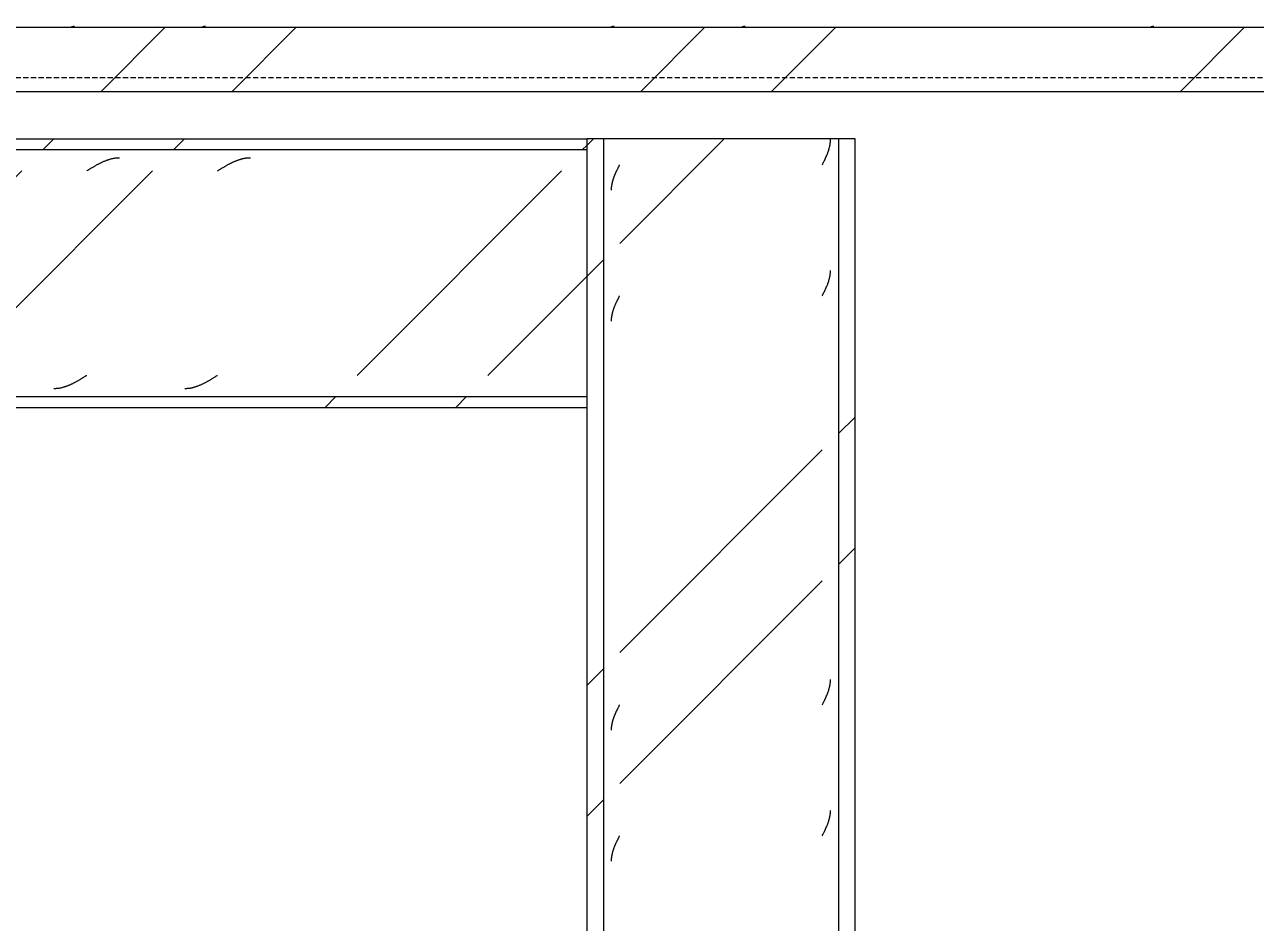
# Model space of a CAD drawing. Header units: centimetres. Extents: x -6111 to 13767, y -285 to 1600.
# Drawn here: x -4830.5 to -4715.8, y 882.6 to 966.2 of the extents above; entities that cross this region are included whole.
import ezdxf

# ---------------------------------------------------------------- set-up
doc = ezdxf.new("R2010")
doc.units = ezdxf.units.CM
doc.linetypes.add('Hidden', pattern=[0.714375, 0.47625, -0.238125])
for name, color, linetype, lineweight in [('A-ANNO-DIMS', 7, 'Continuous', 9), ('A-ANNO-DIMS-100', 7, 'Continuous', 9), ('S-BEAM', 7, 'Continuous', 9), ('S-COLS', 7, 'Continuous', 9)]:
    doc.layers.add(name, color=color, linetype=linetype, lineweight=lineweight)
doc.styles.add('Century Gothic_1', font='GOTHIC.TTF', dxfattribs={"height": 15})
doc.dimstyles.new('FCA_N_Cotas_E100', dxfattribs={"dimscale": 30.48, "dimtxt": 15.662524, "dimasz": 0.492126, "dimexe": 0.656168, "dimexo": 0.656168, "dimgap": 0.032808, "dimtad": 1, "dimlfac": 0.01, "dimrnd": 0.01, "dimzin": 0, "dimdsep": 46, "dimtxsty": 'Century Gothic_1', "dimblk1": 'OBLIQUE', "dimblk2": 'OBLIQUE', "dimsah": 1, "dimcen": 0.09, "dimdle": 0.656168, "dimadec": 3, "dimazin": 2, "dimtfac": 1, "dimtdec": 4, "dimtix": 1, "dimtmove": 0, "dimatfit": 3, "dimfxl": 1, "dimtvp": 1, "dimtolj": 1, "dimtzin": 0, "dimarcsym": 2})
pattern_1 = [(45, (0, 0), (-25.14472, 25.14472), []), (45, (0, 38.1), (-25.14472, 25.14472), [])]

# ---------------------------------------------------------------- blocks, each defined once
blk = doc.blocks.new('FP_3-Elevación Eje 1')
at = {"layer": 'S-COLS', "color": 9, "true_color": 0xc0c0c0}
for p, q in [((-4755.37, 955.43), (-4755.37, 955.46)), ((-4755.59, 954.31), (-4755.58, 954.34)), ((-4755.58, 954.34), (-4755.57, 954.38)), ((-4755.57, 954.38), (-4755.55, 954.42)), ((-4755.55, 954.42), (-4755.54, 954.46)), ((-4755.54, 954.46), (-4755.53, 954.49)), ((-4755.53, 954.49), (-4755.52, 954.53)), ((-4755.52, 954.53), (-4755.51, 954.57)), ((-4755.51, 954.57), (-4755.5, 954.6)), ((-4755.5, 954.6), (-4755.49, 954.64)), ((-4755.49, 954.64), (-4755.48, 954.68)), ((-4755.48, 954.68), (-4755.47, 954.72)), ((-4755.47, 954.72), (-4755.46, 954.75)), ((-4755.46, 954.75), (-4755.45, 954.79)), ((-4755.45, 954.79), (-4755.44, 954.83)), ((-4755.44, 954.83), (-4755.43, 954.87)), ((-4755.43, 954.9), (-4755.42, 954.94)), ((-4755.43, 954.87), (-4755.43, 954.9)), ((-4755.42, 954.94), (-4755.41, 954.98)), ((-4755.41, 955.01), (-4755.4, 955.05)), ((-4755.41, 954.98), (-4755.41, 955.01)), ((-4755.4, 955.09), (-4755.39, 955.13)), ((-4755.4, 955.05), (-4755.4, 955.09)), ((-4755.39, 955.16), (-4755.38, 955.2)), ((-4755.39, 955.13), (-4755.39, 955.16)), ((-4755.38, 955.28), (-4755.37, 955.31)), ((-4755.38, 955.24), (-4755.38, 955.28)), ((-4755.38, 955.2), (-4755.38, 955.24)), ((-4755.37, 955.39), (-4755.37, 955.43)), ((-4755.37, 955.35), (-4755.37, 955.39)), ((-4755.37, 955.31), (-4755.37, 955.35)), ((-4756.12, 953.15), (-4756.1, 953.19)), ((-4756.1, 953.19), (-4756.08, 953.22)), ((-4756.08, 953.22), (-4756.06, 953.26)), ((-4756.06, 953.26), (-4756.04, 953.3)), ((-4756.04, 953.3), (-4756.02, 953.34)), ((-4756.02, 953.34), (-4756.01, 953.37)), ((-4756.01, 953.37), (-4755.99, 953.41)), ((-4755.99, 953.41), (-4755.97, 953.45)), ((-4755.97, 953.45), (-4755.95, 953.49)), ((-4755.95, 953.49), (-4755.93, 953.52)), ((-4755.93, 953.52), (-4755.91, 953.56)), ((-4755.91, 953.56), (-4755.9, 953.6)), ((-4755.9, 953.6), (-4755.88, 953.63)), ((-4755.88, 953.63), (-4755.86, 953.67)), ((-4755.86, 953.67), (-4755.84, 953.71)), ((-4755.84, 953.71), (-4755.83, 953.75)), ((-4755.83, 953.75), (-4755.81, 953.78)), ((-4755.81, 953.78), (-4755.79, 953.82)), ((-4755.79, 953.82), (-4755.77, 953.86)), ((-4755.77, 953.86), (-4755.76, 953.9)), ((-4755.76, 953.9), (-4755.74, 953.93)), ((-4755.74, 953.93), (-4755.73, 953.97)), ((-4755.73, 953.97), (-4755.71, 954.01)), ((-4755.71, 954.01), (-4755.69, 954.04)), ((-4755.69, 954.04), (-4755.68, 954.08)), ((-4755.68, 954.08), (-4755.66, 954.12)), ((-4755.66, 954.12), (-4755.65, 954.16)), ((-4755.65, 954.16), (-4755.63, 954.19)), ((-4755.63, 954.19), (-4755.62, 954.23)), ((-4755.62, 954.23), (-4755.61, 954.27)), ((-4755.61, 954.27), (-4755.59, 954.31)), ((-4756.14, 953.11), (-4756.12, 953.15)), ((-4755.41, 942.83), (-4755.4, 942.86)), ((-4755.4, 942.9), (-4755.39, 942.94)), ((-4755.4, 942.86), (-4755.4, 942.9)), ((-4755.39, 942.97), (-4755.38, 943.01)), ((-4755.39, 942.94), (-4755.39, 942.97)), ((-4755.38, 943.09), (-4755.37, 943.12)), ((-4755.38, 943.05), (-4755.38, 943.09)), ((-4755.38, 943.01), (-4755.38, 943.05)), ((-4755.37, 943.24), (-4755.37, 943.27)), ((-4755.37, 943.2), (-4755.37, 943.24)), ((-4755.37, 943.16), (-4755.37, 943.2)), ((-4755.37, 943.12), (-4755.37, 943.16)), ((-4755.77, 941.67), (-4755.76, 941.71)), ((-4755.76, 941.71), (-4755.74, 941.74)), ((-4755.74, 941.74), (-4755.73, 941.78)), ((-4755.73, 941.78), (-4755.71, 941.82)), ((-4755.71, 941.82), (-4755.69, 941.86)), ((-4755.69, 941.86), (-4755.68, 941.89)), ((-4755.68, 941.89), (-4755.66, 941.93)), ((-4755.66, 941.93), (-4755.65, 941.97)), ((-4755.65, 941.97), (-4755.63, 942)), ((-4755.63, 942), (-4755.62, 942.04)), ((-4755.62, 942.04), (-4755.61, 942.08)), ((-4755.61, 942.08), (-4755.59, 942.12)), ((-4755.59, 942.12), (-4755.58, 942.15)), ((-4755.58, 942.15), (-4755.57, 942.19)), ((-4755.57, 942.19), (-4755.55, 942.23)), ((-4755.55, 942.23), (-4755.54, 942.27)), ((-4755.54, 942.27), (-4755.53, 942.3)), ((-4755.53, 942.3), (-4755.52, 942.34)), ((-4755.52, 942.34), (-4755.51, 942.38)), ((-4755.51, 942.38), (-4755.5, 942.42)), ((-4755.5, 942.42), (-4755.49, 942.45)), ((-4755.49, 942.45), (-4755.48, 942.49)), ((-4755.48, 942.49), (-4755.47, 942.53)), ((-4755.47, 942.53), (-4755.46, 942.56)), ((-4755.46, 942.56), (-4755.45, 942.6)), ((-4755.45, 942.6), (-4755.44, 942.64)), ((-4755.44, 942.64), (-4755.43, 942.68)), ((-4755.43, 942.71), (-4755.42, 942.75)), ((-4755.43, 942.68), (-4755.43, 942.71)), ((-4755.42, 942.75), (-4755.41, 942.79)), ((-4755.41, 942.79), (-4755.41, 942.83)), ((-4756.14, 940.92), (-4756.12, 940.96)), ((-4756.12, 940.96), (-4756.1, 941)), ((-4756.1, 941), (-4756.08, 941.03)), ((-4756.08, 941.03), (-4756.06, 941.07)), ((-4756.06, 941.07), (-4756.04, 941.11)), ((-4756.04, 941.11), (-4756.02, 941.15)), ((-4756.02, 941.15), (-4756.01, 941.18)), ((-4756.01, 941.18), (-4755.99, 941.22)), ((-4755.99, 941.22), (-4755.97, 941.26)), ((-4755.97, 941.26), (-4755.95, 941.3)), ((-4755.95, 941.3), (-4755.93, 941.33)), ((-4755.93, 941.33), (-4755.91, 941.37)), ((-4755.91, 941.37), (-4755.9, 941.41)), ((-4755.9, 941.41), (-4755.88, 941.45)), ((-4755.88, 941.45), (-4755.86, 941.48)), ((-4755.86, 941.48), (-4755.84, 941.52)), ((-4755.84, 941.52), (-4755.83, 941.56)), ((-4755.83, 941.56), (-4755.81, 941.59)), ((-4755.81, 941.59), (-4755.79, 941.63)), ((-4755.79, 941.63), (-4755.77, 941.67)), ((-4755.38, 904.99), (-4755.37, 905.02)), ((-4755.37, 905.14), (-4755.37, 905.17)), ((-4755.37, 905.1), (-4755.37, 905.14)), ((-4755.37, 905.06), (-4755.37, 905.1)), ((-4755.37, 905.02), (-4755.37, 905.06)), ((-4755.66, 903.83), (-4755.65, 903.87)), ((-4755.65, 903.87), (-4755.63, 903.9)), ((-4755.63, 903.9), (-4755.62, 903.94)), ((-4755.62, 903.94), (-4755.61, 903.98)), ((-4755.61, 903.98), (-4755.59, 904.02)), ((-4755.59, 904.02), (-4755.58, 904.05)), ((-4755.58, 904.05), (-4755.57, 904.09)), ((-4755.57, 904.09), (-4755.55, 904.13)), ((-4755.55, 904.13), (-4755.54, 904.17)), ((-4755.54, 904.17), (-4755.53, 904.2)), ((-4755.53, 904.2), (-4755.52, 904.24)), ((-4755.52, 904.24), (-4755.51, 904.28)), ((-4755.51, 904.28), (-4755.5, 904.32)), ((-4755.5, 904.32), (-4755.49, 904.35)), ((-4755.49, 904.35), (-4755.48, 904.39)), ((-4755.48, 904.39), (-4755.47, 904.43)), ((-4755.47, 904.43), (-4755.46, 904.46)), ((-4755.46, 904.46), (-4755.45, 904.5)), ((-4755.45, 904.5), (-4755.44, 904.54)), ((-4755.44, 904.54), (-4755.43, 904.58)), ((-4755.43, 904.61), (-4755.42, 904.65)), ((-4755.43, 904.58), (-4755.43, 904.61)), ((-4755.42, 904.65), (-4755.41, 904.69)), ((-4755.41, 904.73), (-4755.4, 904.76)), ((-4755.41, 904.69), (-4755.41, 904.73)), ((-4755.4, 904.8), (-4755.39, 904.84)), ((-4755.4, 904.76), (-4755.4, 904.8)), ((-4755.39, 904.87), (-4755.38, 904.91)), ((-4755.39, 904.84), (-4755.39, 904.87)), ((-4755.38, 904.95), (-4755.38, 904.99)), ((-4755.38, 904.91), (-4755.38, 904.95)), ((-4756.14, 902.82), (-4756.12, 902.86)), ((-4756.12, 902.86), (-4756.1, 902.9)), ((-4756.1, 902.9), (-4756.08, 902.93)), ((-4756.08, 902.93), (-4756.06, 902.97)), ((-4756.06, 902.97), (-4756.04, 903.01)), ((-4756.04, 903.01), (-4756.02, 903.05)), ((-4756.02, 903.05), (-4756.01, 903.08)), ((-4756.01, 903.08), (-4755.99, 903.12)), ((-4755.99, 903.12), (-4755.97, 903.16)), ((-4755.97, 903.16), (-4755.95, 903.2)), ((-4755.95, 903.2), (-4755.93, 903.23)), ((-4755.93, 903.23), (-4755.91, 903.27)), ((-4755.91, 903.27), (-4755.9, 903.31)), ((-4755.9, 903.31), (-4755.88, 903.35)), ((-4755.88, 903.35), (-4755.86, 903.38)), ((-4755.86, 903.38), (-4755.84, 903.42)), ((-4755.84, 903.42), (-4755.83, 903.46)), ((-4755.83, 903.46), (-4755.81, 903.49)), ((-4755.81, 903.49), (-4755.79, 903.53)), ((-4755.79, 903.53), (-4755.77, 903.57)), ((-4755.77, 903.57), (-4755.76, 903.61)), ((-4755.76, 903.61), (-4755.74, 903.64)), ((-4755.74, 903.64), (-4755.73, 903.68)), ((-4755.73, 903.68), (-4755.71, 903.72)), ((-4755.71, 903.72), (-4755.69, 903.76)), ((-4755.69, 903.76), (-4755.68, 903.79)), ((-4755.68, 903.79), (-4755.66, 903.83)), ((-4755.44, 892.35), (-4755.43, 892.39)), ((-4755.43, 892.42), (-4755.42, 892.46)), ((-4755.43, 892.39), (-4755.43, 892.42)), ((-4755.42, 892.46), (-4755.41, 892.5)), ((-4755.41, 892.54), (-4755.4, 892.57)), ((-4755.41, 892.5), (-4755.41, 892.54)), ((-4755.4, 892.61), (-4755.39, 892.65)), ((-4755.4, 892.57), (-4755.4, 892.61)), ((-4755.39, 892.69), (-4755.38, 892.72)), ((-4755.39, 892.65), (-4755.39, 892.69)), ((-4755.38, 892.8), (-4755.37, 892.83)), ((-4755.38, 892.76), (-4755.38, 892.8)), ((-4755.38, 892.72), (-4755.38, 892.76)), ((-4755.37, 892.95), (-4755.37, 892.98)), ((-4755.37, 892.91), (-4755.37, 892.95)), ((-4755.37, 892.87), (-4755.37, 892.91)), ((-4755.37, 892.83), (-4755.37, 892.87)), ((-4755.86, 891.19), (-4755.84, 891.23)), ((-4755.84, 891.23), (-4755.83, 891.27)), ((-4755.83, 891.27), (-4755.81, 891.3)), ((-4755.81, 891.3), (-4755.79, 891.34)), ((-4755.79, 891.34), (-4755.77, 891.38)), ((-4755.77, 891.38), (-4755.76, 891.42)), ((-4755.76, 891.42), (-4755.74, 891.45)), ((-4755.74, 891.45), (-4755.73, 891.49)), ((-4755.73, 891.49), (-4755.71, 891.53)), ((-4755.71, 891.53), (-4755.69, 891.57)), ((-4755.69, 891.57), (-4755.68, 891.6)), ((-4755.68, 891.6), (-4755.66, 891.64)), ((-4755.66, 891.64), (-4755.65, 891.68)), ((-4755.65, 891.68), (-4755.63, 891.72)), ((-4755.63, 891.72), (-4755.62, 891.75)), ((-4755.62, 891.75), (-4755.61, 891.79)), ((-4755.61, 891.79), (-4755.59, 891.83)), ((-4755.59, 891.83), (-4755.58, 891.86)), ((-4755.58, 891.86), (-4755.57, 891.9)), ((-4755.57, 891.9), (-4755.55, 891.94)), ((-4755.55, 891.94), (-4755.54, 891.98)), ((-4755.54, 891.98), (-4755.53, 892.01)), ((-4755.53, 892.01), (-4755.52, 892.05)), ((-4755.52, 892.05), (-4755.51, 892.09)), ((-4755.51, 892.09), (-4755.5, 892.13)), ((-4755.5, 892.13), (-4755.49, 892.16)), ((-4755.49, 892.16), (-4755.48, 892.2)), ((-4755.48, 892.2), (-4755.47, 892.24)), ((-4755.47, 892.24), (-4755.46, 892.27)), ((-4755.46, 892.27), (-4755.45, 892.31)), ((-4755.45, 892.31), (-4755.44, 892.35)), ((-4756.14, 890.63), (-4756.12, 890.67)), ((-4756.12, 890.67), (-4756.1, 890.71)), ((-4756.1, 890.71), (-4756.08, 890.75)), ((-4756.08, 890.75), (-4756.06, 890.78)), ((-4756.06, 890.78), (-4756.04, 890.82)), ((-4756.04, 890.82), (-4756.02, 890.86)), ((-4756.02, 890.86), (-4756.01, 890.89)), ((-4756.01, 890.89), (-4755.99, 890.93)), ((-4755.99, 890.93), (-4755.97, 890.97)), ((-4755.97, 890.97), (-4755.95, 891.01)), ((-4755.95, 891.01), (-4755.93, 891.04)), ((-4755.93, 891.04), (-4755.91, 891.08)), ((-4755.91, 891.08), (-4755.9, 891.12)), ((-4755.9, 891.12), (-4755.88, 891.16)), ((-4755.88, 891.16), (-4755.86, 891.19))]:
    blk.add_line(p, q, dxfattribs=at)
blk = doc.blocks.new('FP_4-Elevación Eje 1')
at = {"layer": 'S-COLS', "color": 9, "true_color": 0xc0c0c0}
for p, q in [((-4775.53, 951.99), (-4775.52, 952.03)), ((-4775.52, 952.03), (-4775.5, 952.07)), ((-4775.5, 952.07), (-4775.49, 952.11)), ((-4775.49, 952.11), (-4775.47, 952.14)), ((-4775.47, 952.14), (-4775.46, 952.18)), ((-4775.46, 952.18), (-4775.44, 952.22)), ((-4775.44, 952.22), (-4775.43, 952.25)), ((-4775.43, 952.25), (-4775.41, 952.29)), ((-4775.41, 952.29), (-4775.4, 952.33)), ((-4775.4, 952.33), (-4775.38, 952.37)), ((-4775.38, 952.37), (-4775.36, 952.4)), ((-4775.36, 952.4), (-4775.35, 952.44)), ((-4775.35, 952.44), (-4775.33, 952.48)), ((-4775.33, 952.48), (-4775.31, 952.52)), ((-4775.31, 952.52), (-4775.29, 952.55)), ((-4775.29, 952.55), (-4775.28, 952.59)), ((-4775.28, 952.59), (-4775.26, 952.63)), ((-4775.26, 952.63), (-4775.24, 952.66)), ((-4775.24, 952.66), (-4775.22, 952.7)), ((-4775.22, 952.7), (-4775.2, 952.74)), ((-4775.2, 952.74), (-4775.19, 952.78)), ((-4775.19, 952.78), (-4775.17, 952.81)), ((-4775.17, 952.81), (-4775.15, 952.85)), ((-4775.15, 952.85), (-4775.13, 952.89)), ((-4775.13, 952.89), (-4775.11, 952.93)), ((-4775.11, 952.93), (-4775.09, 952.96)), ((-4775.09, 952.96), (-4775.07, 953)), ((-4775.07, 953), (-4775.05, 953.04)), ((-4775.05, 953.04), (-4775.04, 953.07)), ((-4775.04, 953.07), (-4775.02, 953.11)), ((-4775.78, 950.95), (-4775.77, 950.99)), ((-4775.78, 950.91), (-4775.78, 950.95)), ((-4775.78, 950.87), (-4775.78, 950.91)), ((-4775.78, 950.84), (-4775.78, 950.87)), ((-4775.77, 951.06), (-4775.76, 951.1)), ((-4775.77, 951.02), (-4775.77, 951.06)), ((-4775.77, 950.99), (-4775.77, 951.02)), ((-4775.76, 951.14), (-4775.75, 951.17)), ((-4775.76, 951.1), (-4775.76, 951.14)), ((-4775.75, 951.21), (-4775.74, 951.25)), ((-4775.75, 951.17), (-4775.75, 951.21)), ((-4775.74, 951.25), (-4775.73, 951.28)), ((-4775.73, 951.32), (-4775.72, 951.36)), ((-4775.73, 951.28), (-4775.73, 951.32)), ((-4775.72, 951.36), (-4775.71, 951.4)), ((-4775.71, 951.4), (-4775.7, 951.43)), ((-4775.7, 951.43), (-4775.69, 951.47)), ((-4775.69, 951.51), (-4775.68, 951.55)), ((-4775.69, 951.47), (-4775.69, 951.51)), ((-4775.68, 951.55), (-4775.67, 951.58)), ((-4775.67, 951.58), (-4775.66, 951.62)), ((-4775.66, 951.62), (-4775.65, 951.66)), ((-4775.65, 951.66), (-4775.63, 951.69)), ((-4775.63, 951.69), (-4775.62, 951.73)), ((-4775.62, 951.73), (-4775.61, 951.77)), ((-4775.61, 951.77), (-4775.6, 951.81)), ((-4775.6, 951.81), (-4775.59, 951.84)), ((-4775.59, 951.84), (-4775.57, 951.88)), ((-4775.57, 951.88), (-4775.56, 951.92)), ((-4775.56, 951.92), (-4775.55, 951.96)), ((-4775.55, 951.96), (-4775.53, 951.99)), ((-4775.79, 950.76), (-4775.78, 950.8)), ((-4775.78, 950.8), (-4775.78, 950.84)), ((-4775.22, 940.51), (-4775.2, 940.55)), ((-4775.2, 940.55), (-4775.19, 940.59)), ((-4775.19, 940.59), (-4775.17, 940.62)), ((-4775.17, 940.62), (-4775.15, 940.66)), ((-4775.15, 940.66), (-4775.13, 940.7)), ((-4775.13, 940.7), (-4775.11, 940.74)), ((-4775.11, 940.74), (-4775.09, 940.77)), ((-4775.09, 940.77), (-4775.07, 940.81)), ((-4775.07, 940.81), (-4775.05, 940.85)), ((-4775.05, 940.85), (-4775.04, 940.89)), ((-4775.04, 940.89), (-4775.02, 940.92)), ((-4775.67, 939.39), (-4775.66, 939.43)), ((-4775.66, 939.43), (-4775.65, 939.47)), ((-4775.65, 939.47), (-4775.63, 939.51)), ((-4775.63, 939.51), (-4775.62, 939.54)), ((-4775.62, 939.54), (-4775.61, 939.58)), ((-4775.61, 939.58), (-4775.6, 939.62)), ((-4775.6, 939.62), (-4775.59, 939.65)), ((-4775.59, 939.65), (-4775.57, 939.69)), ((-4775.57, 939.69), (-4775.56, 939.73)), ((-4775.56, 939.73), (-4775.55, 939.77)), ((-4775.55, 939.77), (-4775.53, 939.8)), ((-4775.53, 939.8), (-4775.52, 939.84)), ((-4775.52, 939.84), (-4775.5, 939.88)), ((-4775.5, 939.88), (-4775.49, 939.92)), ((-4775.49, 939.92), (-4775.47, 939.95)), ((-4775.47, 939.95), (-4775.46, 939.99)), ((-4775.46, 939.99), (-4775.44, 940.03)), ((-4775.44, 940.03), (-4775.43, 940.06)), ((-4775.43, 940.06), (-4775.41, 940.1)), ((-4775.41, 940.1), (-4775.4, 940.14)), ((-4775.4, 940.14), (-4775.38, 940.18)), ((-4775.38, 940.18), (-4775.36, 940.21)), ((-4775.36, 940.21), (-4775.35, 940.25)), ((-4775.35, 940.25), (-4775.33, 940.29)), ((-4775.33, 940.29), (-4775.31, 940.33)), ((-4775.31, 940.33), (-4775.29, 940.36)), ((-4775.29, 940.36), (-4775.28, 940.4)), ((-4775.28, 940.4), (-4775.26, 940.44)), ((-4775.26, 940.44), (-4775.24, 940.48)), ((-4775.24, 940.48), (-4775.22, 940.51)), ((-4775.79, 938.57), (-4775.78, 938.61)), ((-4775.78, 938.76), (-4775.77, 938.8)), ((-4775.78, 938.72), (-4775.78, 938.76)), ((-4775.78, 938.68), (-4775.78, 938.72)), ((-4775.78, 938.65), (-4775.78, 938.68)), ((-4775.78, 938.61), (-4775.78, 938.65)), ((-4775.77, 938.87), (-4775.76, 938.91)), ((-4775.77, 938.83), (-4775.77, 938.87)), ((-4775.77, 938.8), (-4775.77, 938.83)), ((-4775.76, 938.95), (-4775.75, 938.98)), ((-4775.76, 938.91), (-4775.76, 938.95)), ((-4775.75, 939.02), (-4775.74, 939.06)), ((-4775.75, 938.98), (-4775.75, 939.02)), ((-4775.74, 939.06), (-4775.73, 939.09)), ((-4775.73, 939.13), (-4775.72, 939.17)), ((-4775.73, 939.09), (-4775.73, 939.13)), ((-4775.72, 939.17), (-4775.71, 939.21)), ((-4775.71, 939.21), (-4775.7, 939.24)), ((-4775.7, 939.24), (-4775.69, 939.28)), ((-4775.69, 939.32), (-4775.68, 939.36)), ((-4775.69, 939.28), (-4775.69, 939.32)), ((-4775.68, 939.36), (-4775.67, 939.39)), ((-4775.09, 902.67), (-4775.07, 902.71)), ((-4775.07, 902.71), (-4775.05, 902.75)), ((-4775.05, 902.75), (-4775.04, 902.79)), ((-4775.04, 902.79), (-4775.02, 902.82)), ((-4775.6, 901.52), (-4775.59, 901.55)), ((-4775.59, 901.55), (-4775.57, 901.59)), ((-4775.57, 901.59), (-4775.56, 901.63)), ((-4775.56, 901.63), (-4775.55, 901.67)), ((-4775.55, 901.67), (-4775.53, 901.7)), ((-4775.53, 901.7), (-4775.52, 901.74)), ((-4775.52, 901.74), (-4775.5, 901.78)), ((-4775.5, 901.78), (-4775.49, 901.82)), ((-4775.49, 901.82), (-4775.47, 901.85)), ((-4775.47, 901.85), (-4775.46, 901.89)), ((-4775.46, 901.89), (-4775.44, 901.93)), ((-4775.44, 901.93), (-4775.43, 901.96)), ((-4775.43, 901.96), (-4775.41, 902)), ((-4775.41, 902), (-4775.4, 902.04)), ((-4775.4, 902.04), (-4775.38, 902.08)), ((-4775.38, 902.08), (-4775.36, 902.11)), ((-4775.36, 902.11), (-4775.35, 902.15)), ((-4775.35, 902.15), (-4775.33, 902.19)), ((-4775.33, 902.19), (-4775.31, 902.23)), ((-4775.31, 902.23), (-4775.29, 902.26)), ((-4775.29, 902.26), (-4775.28, 902.3)), ((-4775.28, 902.3), (-4775.26, 902.34)), ((-4775.26, 902.34), (-4775.24, 902.38)), ((-4775.24, 902.38), (-4775.22, 902.41)), ((-4775.22, 902.41), (-4775.2, 902.45)), ((-4775.2, 902.45), (-4775.19, 902.49)), ((-4775.19, 902.49), (-4775.17, 902.52)), ((-4775.17, 902.52), (-4775.15, 902.56)), ((-4775.15, 902.56), (-4775.13, 902.6)), ((-4775.13, 902.6), (-4775.11, 902.64)), ((-4775.11, 902.64), (-4775.09, 902.67)), ((-4775.79, 900.47), (-4775.78, 900.51)), ((-4775.78, 900.66), (-4775.77, 900.7)), ((-4775.78, 900.62), (-4775.78, 900.66)), ((-4775.78, 900.58), (-4775.78, 900.62)), ((-4775.78, 900.55), (-4775.78, 900.58)), ((-4775.78, 900.51), (-4775.78, 900.55)), ((-4775.77, 900.77), (-4775.76, 900.81)), ((-4775.77, 900.73), (-4775.77, 900.77)), ((-4775.77, 900.7), (-4775.77, 900.73)), ((-4775.76, 900.85), (-4775.75, 900.88)), ((-4775.76, 900.81), (-4775.76, 900.85)), ((-4775.75, 900.92), (-4775.74, 900.96)), ((-4775.75, 900.88), (-4775.75, 900.92)), ((-4775.74, 900.96), (-4775.73, 900.99)), ((-4775.73, 901.03), (-4775.72, 901.07)), ((-4775.73, 900.99), (-4775.73, 901.03)), ((-4775.72, 901.07), (-4775.71, 901.11)), ((-4775.71, 901.11), (-4775.7, 901.14)), ((-4775.7, 901.14), (-4775.69, 901.18)), ((-4775.69, 901.22), (-4775.68, 901.26)), ((-4775.69, 901.18), (-4775.69, 901.22)), ((-4775.68, 901.26), (-4775.67, 901.29)), ((-4775.67, 901.29), (-4775.66, 901.33)), ((-4775.66, 901.33), (-4775.65, 901.37)), ((-4775.65, 901.37), (-4775.63, 901.41)), ((-4775.63, 901.41), (-4775.62, 901.44)), ((-4775.62, 901.44), (-4775.61, 901.48)), ((-4775.61, 901.48), (-4775.6, 901.52)), ((-4775.29, 890.07), (-4775.28, 890.11)), ((-4775.28, 890.11), (-4775.26, 890.15)), ((-4775.26, 890.15), (-4775.24, 890.19)), ((-4775.24, 890.19), (-4775.22, 890.22)), ((-4775.22, 890.22), (-4775.2, 890.26)), ((-4775.2, 890.26), (-4775.19, 890.3)), ((-4775.19, 890.3), (-4775.17, 890.33)), ((-4775.17, 890.33), (-4775.15, 890.37)), ((-4775.15, 890.37), (-4775.13, 890.41)), ((-4775.13, 890.41), (-4775.11, 890.45)), ((-4775.11, 890.45), (-4775.09, 890.48)), ((-4775.09, 890.48), (-4775.07, 890.52)), ((-4775.07, 890.52), (-4775.05, 890.56)), ((-4775.05, 890.56), (-4775.04, 890.6)), ((-4775.04, 890.6), (-4775.02, 890.63)), ((-4775.71, 888.92), (-4775.7, 888.95)), ((-4775.7, 888.95), (-4775.69, 888.99)), ((-4775.69, 889.03), (-4775.68, 889.07)), ((-4775.69, 888.99), (-4775.69, 889.03)), ((-4775.68, 889.07), (-4775.67, 889.1)), ((-4775.67, 889.1), (-4775.66, 889.14)), ((-4775.66, 889.14), (-4775.65, 889.18)), ((-4775.65, 889.18), (-4775.63, 889.22)), ((-4775.63, 889.22), (-4775.62, 889.25)), ((-4775.62, 889.25), (-4775.61, 889.29)), ((-4775.61, 889.29), (-4775.6, 889.33)), ((-4775.6, 889.33), (-4775.59, 889.36)), ((-4775.59, 889.36), (-4775.57, 889.4)), ((-4775.57, 889.4), (-4775.56, 889.44)), ((-4775.56, 889.44), (-4775.55, 889.48)), ((-4775.55, 889.48), (-4775.53, 889.51)), ((-4775.53, 889.51), (-4775.52, 889.55)), ((-4775.52, 889.55), (-4775.5, 889.59)), ((-4775.5, 889.59), (-4775.49, 889.63)), ((-4775.49, 889.63), (-4775.47, 889.66)), ((-4775.47, 889.66), (-4775.46, 889.7)), ((-4775.46, 889.7), (-4775.44, 889.74)), ((-4775.44, 889.74), (-4775.43, 889.78)), ((-4775.43, 889.78), (-4775.41, 889.81)), ((-4775.41, 889.81), (-4775.4, 889.85)), ((-4775.4, 889.85), (-4775.38, 889.89)), ((-4775.38, 889.89), (-4775.36, 889.92)), ((-4775.36, 889.92), (-4775.35, 889.96)), ((-4775.35, 889.96), (-4775.33, 890)), ((-4775.33, 890), (-4775.31, 890.04)), ((-4775.31, 890.04), (-4775.29, 890.07)), ((-4775.79, 888.28), (-4775.78, 888.32)), ((-4775.78, 888.47), (-4775.77, 888.51)), ((-4775.78, 888.43), (-4775.78, 888.47)), ((-4775.78, 888.4), (-4775.78, 888.43)), ((-4775.78, 888.36), (-4775.78, 888.4)), ((-4775.78, 888.32), (-4775.78, 888.36)), ((-4775.77, 888.58), (-4775.76, 888.62)), ((-4775.77, 888.54), (-4775.77, 888.58)), ((-4775.77, 888.51), (-4775.77, 888.54)), ((-4775.76, 888.66), (-4775.75, 888.69)), ((-4775.76, 888.62), (-4775.76, 888.66)), ((-4775.75, 888.73), (-4775.74, 888.77)), ((-4775.75, 888.69), (-4775.75, 888.73)), ((-4775.74, 888.77), (-4775.73, 888.81)), ((-4775.73, 888.84), (-4775.72, 888.88)), ((-4775.73, 888.81), (-4775.73, 888.84)), ((-4775.72, 888.88), (-4775.71, 888.92))]:
    blk.add_line(p, q, dxfattribs=at)
blk = doc.blocks.new('FP_7-Elevación Eje 1')
at = {"layer": 'S-BEAM', "color": 9, "true_color": 0xc0c0c0}
for p, q in [((-4826.15, 965.92), (-4826.14, 965.93)), ((-4826.14, 965.93), (-4826.12, 965.94)), ((-4826.12, 965.94), (-4826.11, 965.95)), ((-4826.11, 965.95), (-4826.09, 965.96)), ((-4826.09, 965.96), (-4826.08, 965.96)), ((-4826.08, 965.96), (-4826.06, 965.97)), ((-4826.06, 965.97), (-4826.05, 965.98)), ((-4826.05, 965.98), (-4826.03, 965.99)), ((-4826.03, 965.99), (-4826.01, 965.99)), ((-4826.01, 965.99), (-4826, 966)), ((-4826, 966), (-4825.98, 966)), ((-4825.98, 966), (-4825.97, 966.01)), ((-4825.97, 966.01), (-4825.95, 966.01)), ((-4825.95, 966.01), (-4825.94, 966.02)), ((-4825.94, 966.02), (-4825.92, 966.02)), ((-4825.92, 966.02), (-4825.9, 966.03)), ((-4825.9, 966.03), (-4825.89, 966.03)), ((-4825.89, 966.03), (-4825.87, 966.03)), ((-4825.87, 966.03), (-4825.86, 966.03)), ((-4825.86, 966.03), (-4825.84, 966.04)), ((-4825.84, 966.04), (-4825.83, 966.04)), ((-4825.83, 966.04), (-4825.81, 966.04)), ((-4813.97, 965.92), (-4813.95, 965.93)), ((-4813.95, 965.93), (-4813.93, 965.94)), ((-4813.93, 965.94), (-4813.92, 965.95)), ((-4813.92, 965.95), (-4813.9, 965.96)), ((-4813.9, 965.96), (-4813.89, 965.96)), ((-4813.89, 965.96), (-4813.87, 965.97)), ((-4813.87, 965.97), (-4813.86, 965.98)), ((-4813.86, 965.98), (-4813.84, 965.99)), ((-4813.84, 965.99), (-4813.82, 965.99)), ((-4813.82, 965.99), (-4813.81, 966)), ((-4813.81, 966), (-4813.79, 966)), ((-4813.79, 966), (-4813.78, 966.01)), ((-4813.78, 966.01), (-4813.76, 966.01)), ((-4813.76, 966.01), (-4813.75, 966.02)), ((-4813.75, 966.02), (-4813.73, 966.02)), ((-4813.73, 966.02), (-4813.71, 966.03)), ((-4813.71, 966.03), (-4813.7, 966.03)), ((-4813.7, 966.03), (-4813.68, 966.03)), ((-4813.68, 966.03), (-4813.67, 966.03)), ((-4813.67, 966.03), (-4813.65, 966.04)), ((-4813.65, 966.04), (-4813.64, 966.04)), ((-4813.64, 966.04), (-4813.62, 966.04)), ((-4775.87, 965.92), (-4775.85, 965.93)), ((-4775.85, 965.93), (-4775.83, 965.94)), ((-4775.83, 965.94), (-4775.82, 965.95)), ((-4775.82, 965.95), (-4775.8, 965.96)), ((-4775.8, 965.96), (-4775.79, 965.96)), ((-4775.79, 965.96), (-4775.77, 965.97)), ((-4775.77, 965.97), (-4775.76, 965.98)), ((-4775.76, 965.98), (-4775.74, 965.99)), ((-4775.74, 965.99), (-4775.72, 965.99)), ((-4775.72, 965.99), (-4775.71, 966)), ((-4775.71, 966), (-4775.69, 966)), ((-4775.69, 966), (-4775.68, 966.01)), ((-4775.68, 966.01), (-4775.66, 966.01)), ((-4775.66, 966.01), (-4775.65, 966.02)), ((-4775.65, 966.02), (-4775.63, 966.02)), ((-4775.63, 966.02), (-4775.61, 966.03)), ((-4775.61, 966.03), (-4775.6, 966.03)), ((-4775.6, 966.03), (-4775.58, 966.03)), ((-4775.58, 966.03), (-4775.57, 966.03)), ((-4775.57, 966.03), (-4775.55, 966.04)), ((-4775.55, 966.04), (-4775.54, 966.04)), ((-4775.54, 966.04), (-4775.52, 966.04)), ((-4763.68, 965.92), (-4763.66, 965.93)), ((-4763.66, 965.93), (-4763.64, 965.94)), ((-4763.64, 965.94), (-4763.63, 965.95)), ((-4763.63, 965.95), (-4763.61, 965.96)), ((-4763.61, 965.96), (-4763.6, 965.96)), ((-4763.6, 965.96), (-4763.58, 965.97)), ((-4763.58, 965.97), (-4763.57, 965.98)), ((-4763.57, 965.98), (-4763.55, 965.99)), ((-4763.55, 965.99), (-4763.53, 965.99)), ((-4763.53, 965.99), (-4763.52, 966)), ((-4763.52, 966), (-4763.5, 966)), ((-4763.5, 966), (-4763.49, 966.01)), ((-4763.49, 966.01), (-4763.47, 966.01)), ((-4763.47, 966.01), (-4763.46, 966.02)), ((-4763.46, 966.02), (-4763.44, 966.02)), ((-4763.44, 966.02), (-4763.43, 966.03)), ((-4763.43, 966.03), (-4763.41, 966.03)), ((-4763.41, 966.03), (-4763.39, 966.03)), ((-4763.39, 966.03), (-4763.38, 966.03)), ((-4763.38, 966.03), (-4763.36, 966.04)), ((-4763.36, 966.04), (-4763.35, 966.04)), ((-4763.35, 966.04), (-4763.33, 966.04)), ((-4725.58, 965.92), (-4725.56, 965.93)), ((-4725.56, 965.93), (-4725.54, 965.94)), ((-4725.54, 965.94), (-4725.53, 965.95)), ((-4725.53, 965.95), (-4725.51, 965.96)), ((-4725.51, 965.96), (-4725.5, 965.96)), ((-4725.5, 965.96), (-4725.48, 965.97)), ((-4725.48, 965.97), (-4725.47, 965.98)), ((-4725.47, 965.98), (-4725.45, 965.99)), ((-4725.45, 965.99), (-4725.43, 965.99)), ((-4725.43, 965.99), (-4725.42, 966)), ((-4725.42, 966), (-4725.4, 966)), ((-4725.4, 966), (-4725.39, 966.01)), ((-4725.39, 966.01), (-4725.37, 966.01)), ((-4725.37, 966.01), (-4725.36, 966.02)), ((-4725.36, 966.02), (-4725.34, 966.02)), ((-4725.34, 966.02), (-4725.33, 966.03)), ((-4725.33, 966.03), (-4725.31, 966.03)), ((-4725.31, 966.03), (-4725.29, 966.03)), ((-4725.29, 966.03), (-4725.28, 966.03)), ((-4725.28, 966.03), (-4725.26, 966.04)), ((-4725.26, 966.04), (-4725.25, 966.04)), ((-4725.25, 966.04), (-4725.23, 966.04))]:
    blk.add_line(p, q, dxfattribs=at)
blk = doc.blocks.new('C Shapes - C8x16-1788166-Elevación Eje 1')
at = {"layer": 'S-BEAM', "true_color": 0xc0c0c0}
h = blk.add_hatch(dxfattribs=at)
h.set_pattern_fill('FP_3', color=9, style=0, pattern_type=2)
h.set_pattern_definition(pattern_1)
h.paths.add_polyline_path([(-4712.51, 959.92), (-4698.68, 959.92), (-4698.68, 965.92), (-5480.3, 965.92), (-5480.3, 959.92), (-4772.7, 959.92)])
at = {"layer": 'S-BEAM'}
for p, q in [((-5480.3, 965.92), (-4698.68, 965.92)), ((-4698.68, 959.92), (-5480.3, 959.92))]:
    blk.add_line(p, q, dxfattribs=at)
at = {"layer": 'S-BEAM', "linetype": 'Hidden'}
blk.add_line((-4698.68, 961.22), (-5480.3, 961.22), dxfattribs=at)
at = {"layer": 'S-BEAM'}
blk.add_blockref('FP_7-Elevación Eje 1', (0, 0), dxfattribs=at)
blk = doc.blocks.new('FP_38-Elevación Eje 1')
at = {"layer": 'S-BEAM', "color": 9, "true_color": 0xc0c0c0}
for p, q in [((-4823.66, 953.16), (-4823.61, 953.18)), ((-4823.61, 953.18), (-4823.56, 953.21)), ((-4823.56, 953.21), (-4823.51, 953.23)), ((-4823.51, 953.23), (-4823.47, 953.26)), ((-4823.47, 953.26), (-4823.42, 953.28)), ((-4823.42, 953.28), (-4823.37, 953.31)), ((-4823.37, 953.31), (-4823.32, 953.33)), ((-4823.32, 953.33), (-4823.27, 953.35)), ((-4823.27, 953.35), (-4823.22, 953.38)), ((-4823.22, 953.38), (-4823.17, 953.4)), ((-4823.17, 953.4), (-4823.13, 953.42)), ((-4823.13, 953.42), (-4823.08, 953.44)), ((-4823.08, 953.44), (-4823.03, 953.46)), ((-4823.03, 953.46), (-4822.98, 953.48)), ((-4822.98, 953.48), (-4822.93, 953.5)), ((-4822.93, 953.5), (-4822.88, 953.52)), ((-4822.88, 953.52), (-4822.83, 953.54)), ((-4822.83, 953.54), (-4822.79, 953.55)), ((-4822.79, 953.55), (-4822.74, 953.57)), ((-4822.74, 953.57), (-4822.69, 953.59)), ((-4822.69, 953.59), (-4822.64, 953.6)), ((-4822.64, 953.6), (-4822.59, 953.62)), ((-4822.59, 953.62), (-4822.54, 953.63)), ((-4822.54, 953.63), (-4822.49, 953.65)), ((-4822.49, 953.65), (-4822.45, 953.66)), ((-4822.45, 953.66), (-4822.4, 953.67)), ((-4822.4, 953.67), (-4822.35, 953.69)), ((-4822.35, 953.69), (-4822.3, 953.7)), ((-4822.3, 953.7), (-4822.25, 953.71)), ((-4822.25, 953.71), (-4822.2, 953.72)), ((-4822.2, 953.72), (-4822.15, 953.73)), ((-4822.15, 953.73), (-4822.11, 953.73)), ((-4822.11, 953.73), (-4822.06, 953.74)), ((-4822.06, 953.74), (-4822.01, 953.75)), ((-4822.01, 953.75), (-4821.96, 953.76)), ((-4821.96, 953.76), (-4821.91, 953.76)), ((-4821.91, 953.76), (-4821.86, 953.77)), ((-4821.86, 953.77), (-4821.81, 953.77)), ((-4821.81, 953.77), (-4821.76, 953.77)), ((-4821.76, 953.77), (-4821.72, 953.78)), ((-4821.72, 953.78), (-4821.67, 953.78)), ((-4821.67, 953.78), (-4821.62, 953.78)), ((-4811.47, 953.16), (-4811.42, 953.18)), ((-4811.42, 953.18), (-4811.37, 953.21)), ((-4811.37, 953.21), (-4811.32, 953.23)), ((-4811.32, 953.23), (-4811.28, 953.26)), ((-4811.28, 953.26), (-4811.23, 953.28)), ((-4811.23, 953.28), (-4811.18, 953.31)), ((-4811.18, 953.31), (-4811.13, 953.33)), ((-4811.13, 953.33), (-4811.08, 953.35)), ((-4811.08, 953.35), (-4811.03, 953.38)), ((-4811.03, 953.38), (-4810.98, 953.4)), ((-4810.98, 953.4), (-4810.94, 953.42)), ((-4810.94, 953.42), (-4810.89, 953.44)), ((-4810.89, 953.44), (-4810.84, 953.46)), ((-4810.84, 953.46), (-4810.79, 953.48)), ((-4810.79, 953.48), (-4810.74, 953.5)), ((-4810.74, 953.5), (-4810.69, 953.52)), ((-4810.69, 953.52), (-4810.64, 953.54)), ((-4810.64, 953.54), (-4810.6, 953.55)), ((-4810.6, 953.55), (-4810.55, 953.57)), ((-4810.55, 953.57), (-4810.5, 953.59)), ((-4810.5, 953.59), (-4810.45, 953.6)), ((-4810.45, 953.6), (-4810.4, 953.62)), ((-4810.4, 953.62), (-4810.35, 953.63)), ((-4810.35, 953.63), (-4810.3, 953.65)), ((-4810.3, 953.65), (-4810.26, 953.66)), ((-4810.26, 953.66), (-4810.21, 953.67)), ((-4810.21, 953.67), (-4810.16, 953.69)), ((-4810.16, 953.69), (-4810.11, 953.7)), ((-4810.11, 953.7), (-4810.06, 953.71)), ((-4810.06, 953.71), (-4810.01, 953.72)), ((-4810.01, 953.72), (-4809.96, 953.73)), ((-4809.96, 953.73), (-4809.92, 953.73)), ((-4809.92, 953.73), (-4809.87, 953.74)), ((-4809.87, 953.74), (-4809.82, 953.75)), ((-4809.82, 953.75), (-4809.77, 953.76)), ((-4809.77, 953.76), (-4809.72, 953.76)), ((-4809.72, 953.76), (-4809.67, 953.77)), ((-4809.67, 953.77), (-4809.62, 953.77)), ((-4809.62, 953.77), (-4809.58, 953.77)), ((-4809.58, 953.77), (-4809.53, 953.78)), ((-4809.53, 953.78), (-4809.48, 953.78)), ((-4809.48, 953.78), (-4809.43, 953.78)), ((-4824.68, 952.55), (-4824.63, 952.58)), ((-4824.63, 952.58), (-4824.58, 952.61)), ((-4824.58, 952.61), (-4824.53, 952.64)), ((-4824.53, 952.64), (-4824.49, 952.67)), ((-4824.49, 952.67), (-4824.44, 952.7)), ((-4824.44, 952.7), (-4824.39, 952.73)), ((-4824.39, 952.73), (-4824.34, 952.76)), ((-4824.34, 952.76), (-4824.29, 952.79)), ((-4824.29, 952.79), (-4824.24, 952.82)), ((-4824.24, 952.82), (-4824.19, 952.85)), ((-4824.19, 952.85), (-4824.15, 952.88)), ((-4824.15, 952.88), (-4824.1, 952.91)), ((-4824.1, 952.91), (-4824.05, 952.94)), ((-4824.05, 952.94), (-4824, 952.96)), ((-4824, 952.96), (-4823.95, 952.99)), ((-4823.95, 952.99), (-4823.9, 953.02)), ((-4823.9, 953.02), (-4823.85, 953.05)), ((-4823.85, 953.05), (-4823.81, 953.08)), ((-4823.81, 953.08), (-4823.76, 953.1)), ((-4823.76, 953.1), (-4823.71, 953.13)), ((-4823.71, 953.13), (-4823.66, 953.16)), ((-4812.49, 952.55), (-4812.44, 952.58)), ((-4812.44, 952.58), (-4812.39, 952.61)), ((-4812.39, 952.61), (-4812.35, 952.64)), ((-4812.35, 952.64), (-4812.3, 952.67)), ((-4812.3, 952.67), (-4812.25, 952.7)), ((-4812.25, 952.7), (-4812.2, 952.73)), ((-4812.2, 952.73), (-4812.15, 952.76)), ((-4812.15, 952.76), (-4812.1, 952.79)), ((-4812.1, 952.79), (-4812.05, 952.82)), ((-4812.05, 952.82), (-4812.01, 952.85)), ((-4812.01, 952.85), (-4811.96, 952.88)), ((-4811.96, 952.88), (-4811.91, 952.91)), ((-4811.91, 952.91), (-4811.86, 952.94)), ((-4811.86, 952.94), (-4811.81, 952.96)), ((-4811.81, 952.96), (-4811.76, 952.99)), ((-4811.76, 952.99), (-4811.71, 953.02)), ((-4811.71, 953.02), (-4811.67, 953.05)), ((-4811.67, 953.05), (-4811.62, 953.08)), ((-4811.62, 953.08), (-4811.57, 953.1)), ((-4811.57, 953.1), (-4811.52, 953.13)), ((-4811.52, 953.13), (-4811.47, 953.16))]:
    blk.add_line(p, q, dxfattribs=at)
blk = doc.blocks.new('FP_39-Elevación Eje 1')
at = {"layer": 'S-BEAM', "color": 9, "true_color": 0xc0c0c0}
for p, q in [((-4826.58, 932.51), (-4826.53, 932.52)), ((-4826.53, 932.52), (-4826.48, 932.54)), ((-4826.48, 932.54), (-4826.43, 932.56)), ((-4826.43, 932.56), (-4826.38, 932.58)), ((-4826.38, 932.58), (-4826.33, 932.6)), ((-4826.33, 932.6), (-4826.28, 932.62)), ((-4826.28, 932.62), (-4826.24, 932.64)), ((-4826.24, 932.64), (-4826.19, 932.66)), ((-4826.19, 932.66), (-4826.14, 932.69)), ((-4826.14, 932.69), (-4826.09, 932.71)), ((-4826.09, 932.71), (-4826.04, 932.73)), ((-4826.04, 932.73), (-4825.99, 932.75)), ((-4825.99, 932.75), (-4825.94, 932.78)), ((-4825.94, 932.78), (-4825.9, 932.8)), ((-4825.9, 932.8), (-4825.85, 932.83)), ((-4825.85, 932.83), (-4825.8, 932.85)), ((-4825.8, 932.85), (-4825.75, 932.88)), ((-4825.75, 932.88), (-4825.7, 932.9)), ((-4825.7, 932.9), (-4825.65, 932.93)), ((-4825.65, 932.93), (-4825.6, 932.96)), ((-4825.6, 932.96), (-4825.56, 932.99)), ((-4825.56, 932.99), (-4825.51, 933.01)), ((-4825.51, 933.01), (-4825.46, 933.04)), ((-4825.46, 933.04), (-4825.41, 933.07)), ((-4825.41, 933.07), (-4825.36, 933.1)), ((-4825.36, 933.1), (-4825.31, 933.13)), ((-4825.31, 933.13), (-4825.26, 933.15)), ((-4825.26, 933.15), (-4825.22, 933.18)), ((-4825.22, 933.18), (-4825.17, 933.21)), ((-4825.17, 933.21), (-4825.12, 933.24)), ((-4825.12, 933.24), (-4825.07, 933.27)), ((-4825.07, 933.27), (-4825.02, 933.3)), ((-4825.02, 933.3), (-4824.97, 933.33)), ((-4824.97, 933.33), (-4824.92, 933.36)), ((-4824.92, 933.36), (-4824.88, 933.39)), ((-4824.88, 933.39), (-4824.83, 933.42)), ((-4824.83, 933.42), (-4824.78, 933.45)), ((-4824.78, 933.45), (-4824.73, 933.48)), ((-4824.73, 933.48), (-4824.68, 933.51)), ((-4814.39, 932.51), (-4814.34, 932.52)), ((-4814.34, 932.52), (-4814.29, 932.54)), ((-4814.29, 932.54), (-4814.24, 932.56)), ((-4814.24, 932.56), (-4814.19, 932.58)), ((-4814.19, 932.58), (-4814.14, 932.6)), ((-4814.14, 932.6), (-4814.1, 932.62)), ((-4814.1, 932.62), (-4814.05, 932.64)), ((-4814.05, 932.64), (-4814, 932.66)), ((-4814, 932.66), (-4813.95, 932.69)), ((-4813.95, 932.69), (-4813.9, 932.71)), ((-4813.9, 932.71), (-4813.85, 932.73)), ((-4813.85, 932.73), (-4813.8, 932.75)), ((-4813.8, 932.75), (-4813.75, 932.78)), ((-4813.75, 932.78), (-4813.71, 932.8)), ((-4813.71, 932.8), (-4813.66, 932.83)), ((-4813.66, 932.83), (-4813.61, 932.85)), ((-4813.61, 932.85), (-4813.56, 932.88)), ((-4813.56, 932.88), (-4813.51, 932.9)), ((-4813.51, 932.9), (-4813.46, 932.93)), ((-4813.46, 932.93), (-4813.41, 932.96)), ((-4813.41, 932.96), (-4813.37, 932.99)), ((-4813.37, 932.99), (-4813.32, 933.01)), ((-4813.32, 933.01), (-4813.27, 933.04)), ((-4813.27, 933.04), (-4813.22, 933.07)), ((-4813.22, 933.07), (-4813.17, 933.1)), ((-4813.17, 933.1), (-4813.12, 933.13)), ((-4813.12, 933.13), (-4813.07, 933.15)), ((-4813.07, 933.15), (-4813.03, 933.18)), ((-4813.03, 933.18), (-4812.98, 933.21)), ((-4812.98, 933.21), (-4812.93, 933.24)), ((-4812.93, 933.24), (-4812.88, 933.27)), ((-4812.88, 933.27), (-4812.83, 933.3)), ((-4812.83, 933.3), (-4812.78, 933.33)), ((-4812.78, 933.33), (-4812.73, 933.36)), ((-4812.73, 933.36), (-4812.69, 933.39)), ((-4812.69, 933.39), (-4812.64, 933.42)), ((-4812.64, 933.42), (-4812.59, 933.45)), ((-4812.59, 933.45), (-4812.54, 933.48)), ((-4812.54, 933.48), (-4812.49, 933.51)), ((-4827.74, 932.28), (-4827.69, 932.28)), ((-4827.69, 932.28), (-4827.65, 932.29)), ((-4827.65, 932.29), (-4827.6, 932.29)), ((-4827.6, 932.29), (-4827.55, 932.29)), ((-4827.55, 932.29), (-4827.5, 932.3)), ((-4827.5, 932.3), (-4827.45, 932.3)), ((-4827.45, 932.3), (-4827.4, 932.31)), ((-4827.4, 932.31), (-4827.35, 932.31)), ((-4827.35, 932.31), (-4827.3, 932.32)), ((-4827.3, 932.32), (-4827.26, 932.33)), ((-4827.26, 932.33), (-4827.21, 932.33)), ((-4827.21, 932.33), (-4827.16, 932.34)), ((-4827.16, 932.34), (-4827.11, 932.35)), ((-4827.11, 932.35), (-4827.06, 932.36)), ((-4827.06, 932.36), (-4827.01, 932.38)), ((-4827.01, 932.38), (-4826.96, 932.39)), ((-4826.96, 932.39), (-4826.92, 932.4)), ((-4826.92, 932.4), (-4826.87, 932.41)), ((-4826.87, 932.41), (-4826.82, 932.43)), ((-4826.82, 932.43), (-4826.77, 932.44)), ((-4826.77, 932.44), (-4826.72, 932.46)), ((-4826.72, 932.46), (-4826.67, 932.47)), ((-4826.67, 932.47), (-4826.62, 932.49)), ((-4826.62, 932.49), (-4826.58, 932.51)), ((-4815.55, 932.28), (-4815.5, 932.28)), ((-4815.5, 932.28), (-4815.46, 932.29)), ((-4815.46, 932.29), (-4815.41, 932.29)), ((-4815.41, 932.29), (-4815.36, 932.29)), ((-4815.36, 932.29), (-4815.31, 932.3)), ((-4815.31, 932.3), (-4815.26, 932.3)), ((-4815.26, 932.3), (-4815.21, 932.31)), ((-4815.21, 932.31), (-4815.16, 932.31)), ((-4815.16, 932.31), (-4815.12, 932.32)), ((-4815.12, 932.32), (-4815.07, 932.33)), ((-4815.07, 932.33), (-4815.02, 932.33)), ((-4815.02, 932.33), (-4814.97, 932.34)), ((-4814.97, 932.34), (-4814.92, 932.35)), ((-4814.92, 932.35), (-4814.87, 932.36)), ((-4814.87, 932.36), (-4814.82, 932.38)), ((-4814.82, 932.38), (-4814.78, 932.39)), ((-4814.78, 932.39), (-4814.73, 932.4)), ((-4814.73, 932.4), (-4814.68, 932.41)), ((-4814.68, 932.41), (-4814.63, 932.43)), ((-4814.63, 932.43), (-4814.58, 932.44)), ((-4814.58, 932.44), (-4814.53, 932.46)), ((-4814.53, 932.46), (-4814.48, 932.47)), ((-4814.48, 932.47), (-4814.44, 932.49)), ((-4814.44, 932.49), (-4814.39, 932.51))]:
    blk.add_line(p, q, dxfattribs=at)
blk = doc.blocks.new('M_W Shapes - 150 x 250-V37-Elevación Eje 1')
at = {"layer": 'S-BEAM', "true_color": 0xc0c0c0}
h = blk.add_hatch(dxfattribs=at)
h.set_pattern_fill('FP_3', color=9, style=0, pattern_type=2)
h.set_pattern_definition(pattern_1)
h.paths.add_polyline_path([(-4778.08, 954.53), (-4778.08, 955.53), (-5426.34, 955.53), (-5426.34, 954.53), (-4802.8, 954.53)])
h = blk.add_hatch(dxfattribs=at)
h.set_pattern_fill('FP_3', color=9, style=0, pattern_type=2)
h.set_pattern_definition(pattern_1)
h.paths.add_polyline_path([(-5133.84, 933.51), (-4778.08, 933.51), (-4778.08, 952.55), (-5426.34, 952.55), (-5426.34, 933.51), (-5194.03, 933.51)])
h = blk.add_hatch(dxfattribs=at)
h.set_pattern_fill('FP_3', color=9, style=0, pattern_type=2)
h.set_pattern_definition(pattern_1)
h.paths.add_polyline_path([(-4778.08, 930.53), (-4778.08, 931.53), (-5426.34, 931.53), (-5426.34, 930.53), (-4802.8, 930.53)])
at = {"layer": 'S-BEAM'}
for p, q in [((-5426.34, 955.53), (-4778.08, 955.53)), ((-5426.34, 954.53), (-4778.08, 954.53)), ((-4778.08, 954.53), (-4778.08, 954.46)), ((-5426.34, 931.53), (-4778.08, 931.53)), ((-4778.08, 931.6), (-4778.08, 931.53)), ((-5426.34, 930.53), (-4778.08, 930.53))]:
    blk.add_line(p, q, dxfattribs=at)
for name in ['FP_38-Elevación Eje 1', 'FP_39-Elevación Eje 1']:
    blk.add_blockref(name, (0, 0), dxfattribs=at)
blk = doc.blocks.new('DIMBLOCK2-Elevación Eje 1')
at = {"layer": 'A-ANNO-DIMS-100'}
for p, q in [((-5078.54, 1253.14), (-5078.54, 1273.14)), ((-4765.58, 1253.14), (-4765.58, 1273.14)), ((-5078.54, 1253.14), (-4745.58, 1253.14)), ((-5078.54, 1253.14), (-5078.54, 1243.75)), ((-4765.58, 1253.14), (-4765.58, 975.53))]:
    blk.add_line(p, q, dxfattribs=at)
at = {"layer": 'A-ANNO-DIMS-100', "lineweight": 35}
for p, q in [((-5078.54, 1253.14), (-5071.04, 1260.64)), ((-4765.58, 1253.14), (-4758.08, 1260.64)), ((-5078.54, 1253.14), (-5086.04, 1245.64)), ((-4765.58, 1253.14), (-4773.08, 1245.64))]:
    blk.add_line(p, q, dxfattribs=at)
at = {"layer": 'A-ANNO-DIMS-100', "color": 0, "insert": (-4942.44, 1273.37), "char_height": 15, "width": 48.9267, "attachment_point": 1, "line_spacing_factor": 0.984502, "style": 'Century Gothic_1'}
blk.add_mtext('3.13', dxfattribs=at)
blk = doc.blocks.new('_Oblique')
at = {"color": 0, "linetype": 'ByBlock', "lineweight": -2}
blk.add_line((-0.5, -0.5), (0.5, 0.5), dxfattribs=at)
blk = doc.blocks.new('DIMBLOCK3-Elevación Eje 1')
at = {"layer": 'A-ANNO-DIMS-100'}
for p, q in [((-5438.84, 1313.19), (-5438.84, 1333.19)), ((-4765.58, 1313.19), (-4765.58, 1333.19)), ((-5458.84, 1313.19), (-4745.58, 1313.19)), ((-5438.84, 1313.19), (-5438.84, 975.53)), ((-4765.58, 1313.19), (-4765.58, 975.53))]:
    blk.add_line(p, q, dxfattribs=at)
at = {"layer": 'A-ANNO-DIMS-100', "lineweight": 35}
for p, q in [((-5438.84, 1313.19), (-5431.34, 1320.69)), ((-4765.58, 1313.19), (-4758.08, 1320.69)), ((-5438.84, 1313.19), (-5446.34, 1305.69)), ((-4765.58, 1313.19), (-4773.08, 1305.69))]:
    blk.add_line(p, q, dxfattribs=at)
at = {"layer": 'A-ANNO-DIMS-100', "color": 0, "insert": (-5122.59, 1333.42), "char_height": 15, "width": 48.9267, "attachment_point": 1, "line_spacing_factor": 0.984502, "style": 'Century Gothic_1'}
blk.add_mtext('6.73', dxfattribs=at)
blk = doc.blocks.new('DIMBLOCK4-Elevación Eje 1')
at = {"layer": 'A-ANNO-DIMS-100'}
for p, q in [((-4612.36, 981.63), (-4612.36, 541.5)), ((-4612.36, 961.63), (-4670.73, 961.63)), ((-4612.36, 961.63), (-4592.36, 961.63)), ((-4612.36, 541.5), (-4745.58, 541.5)), ((-4612.36, 541.5), (-4592.36, 541.5))]:
    blk.add_line(p, q, dxfattribs=at)
at = {"layer": 'A-ANNO-DIMS-100', "lineweight": 35}
for p, q in [((-4612.36, 961.63), (-4619.86, 969.13)), ((-4612.36, 961.63), (-4604.86, 954.13)), ((-4612.36, 541.5), (-4619.86, 549)), ((-4612.36, 541.5), (-4604.86, 534))]:
    blk.add_line(p, q, dxfattribs=at)
at = {"layer": 'A-ANNO-DIMS-100', "color": 0, "insert": (-4632.58, 731.18), "char_height": 15, "width": 48.9267, "attachment_point": 1, "rotation": 90, "line_spacing_factor": 0.984502, "style": 'Century Gothic_1'}
blk.add_mtext('4.20', dxfattribs=at)

msp = doc.modelspace()

# ---------------------------------------------------------------- hatches: boundary and pattern name
at = {"layer": 'S-COLS', "true_color": 0xc0c0c0}
h = msp.add_hatch(dxfattribs=at)
h.set_pattern_fill('FP_2', color=9, style=0, pattern_type=2)
h.set_pattern_definition(pattern_1)
h.paths.add_polyline_path([(-4776.537, 46.025), (-4776.537, 955.53), (-4778.077, 955.53), (-4778.077, 46.025)])
h = msp.add_hatch(dxfattribs=at)
h.set_pattern_fill('FP_2', color=9, style=0, pattern_type=2)
h.set_pattern_definition(pattern_1)
h.paths.add_polyline_path([(-4756.519, 46.025), (-4756.137, 46.025), (-4756.137, 955.53), (-4775.017, 955.53), (-4775.017, 46.025)])
h = msp.add_hatch(dxfattribs=at)
h.set_pattern_fill('FP_2', color=9, style=0, pattern_type=2)
h.set_pattern_definition(pattern_1)
h.paths.add_polyline_path([(-4753.077, 46.025), (-4753.077, 955.53), (-4754.617, 955.53), (-4754.617, 46.025)])

# ---------------------------------------------------------------- linework, layer by layer
at = {"layer": 'S-COLS'}
for p, q in [((-4778.077, 955.53), (-4778.077, 46.025)), ((-4776.537, 955.53), (-4778.077, 955.53)), ((-4776.537, 955.53), (-4776.537, 46.025)), ((-4775.017, 955.53), (-4776.537, 955.53)), ((-4756.137, 955.53), (-4775.017, 955.53)), ((-4754.617, 955.53), (-4756.137, 955.53)), ((-4754.617, 955.53), (-4754.617, 46.025)), ((-4753.077, 955.53), (-4754.617, 955.53)), ((-4753.077, 46.025), (-4753.077, 955.53))]:
    msp.add_line(p, q, dxfattribs=at)

# ---------------------------------------------------------------- block references
at = {"layer": 'S-BEAM'}
for name in ['C Shapes - C8x16-1788166-Elevación Eje 1', 'M_W Shapes - 150 x 250-V37-Elevación Eje 1']:
    msp.add_blockref(name, (0, 0), dxfattribs=at)
at = {"layer": 'S-COLS'}
for name in ['FP_3-Elevación Eje 1', 'FP_4-Elevación Eje 1']:
    msp.add_blockref(name, (0, 0), dxfattribs=at)

# ---------------------------------------------------------------- dimensions: what is measured, and where the dimension line sits
at = {"layer": 'A-ANNO-DIMS'}
for base, p1, override, picture, middle in [((-4765.577, 1313.194), (-5438.839, 955.53), {"dimpost": '<>', "dimfxl": 673.262505}, 'DIMBLOCK3-Elevación Eje 1', (-5102.208, 1322.072)), ((-4765.577, 1253.141), (-5078.539, 1263.748), {"dimpost": '<>', "dimfxl": 439.253203}, 'DIMBLOCK2-Elevación Eje 1', (-4922.058, 1262.019))]:
    dim = msp.add_linear_dim(base=base, p1=p1, p2=(-4765.577, 955.53), dimstyle='FCA_N_Cotas_E100', override=override, dxfattribs=at)
    dim.commit()
    dim.dimension.update_dxf_attribs({"geometry": picture, "text_midpoint": middle})
dim = msp.add_linear_dim(base=(-4612.357, 541.5), p1=(-4690.726, 961.633), p2=(-4765.578, 541.5), angle=90, dimstyle='FCA_N_Cotas_E100', override={"dimpost": '<>', "dimfxl": 426.749074}, dxfattribs=at)
dim.commit()
dim.dimension.update_dxf_attribs({"geometry": 'DIMBLOCK4-Elevación Eje 1', "text_midpoint": (-4621.234, 751.567)})

doc.saveas('drawing.dxf')
